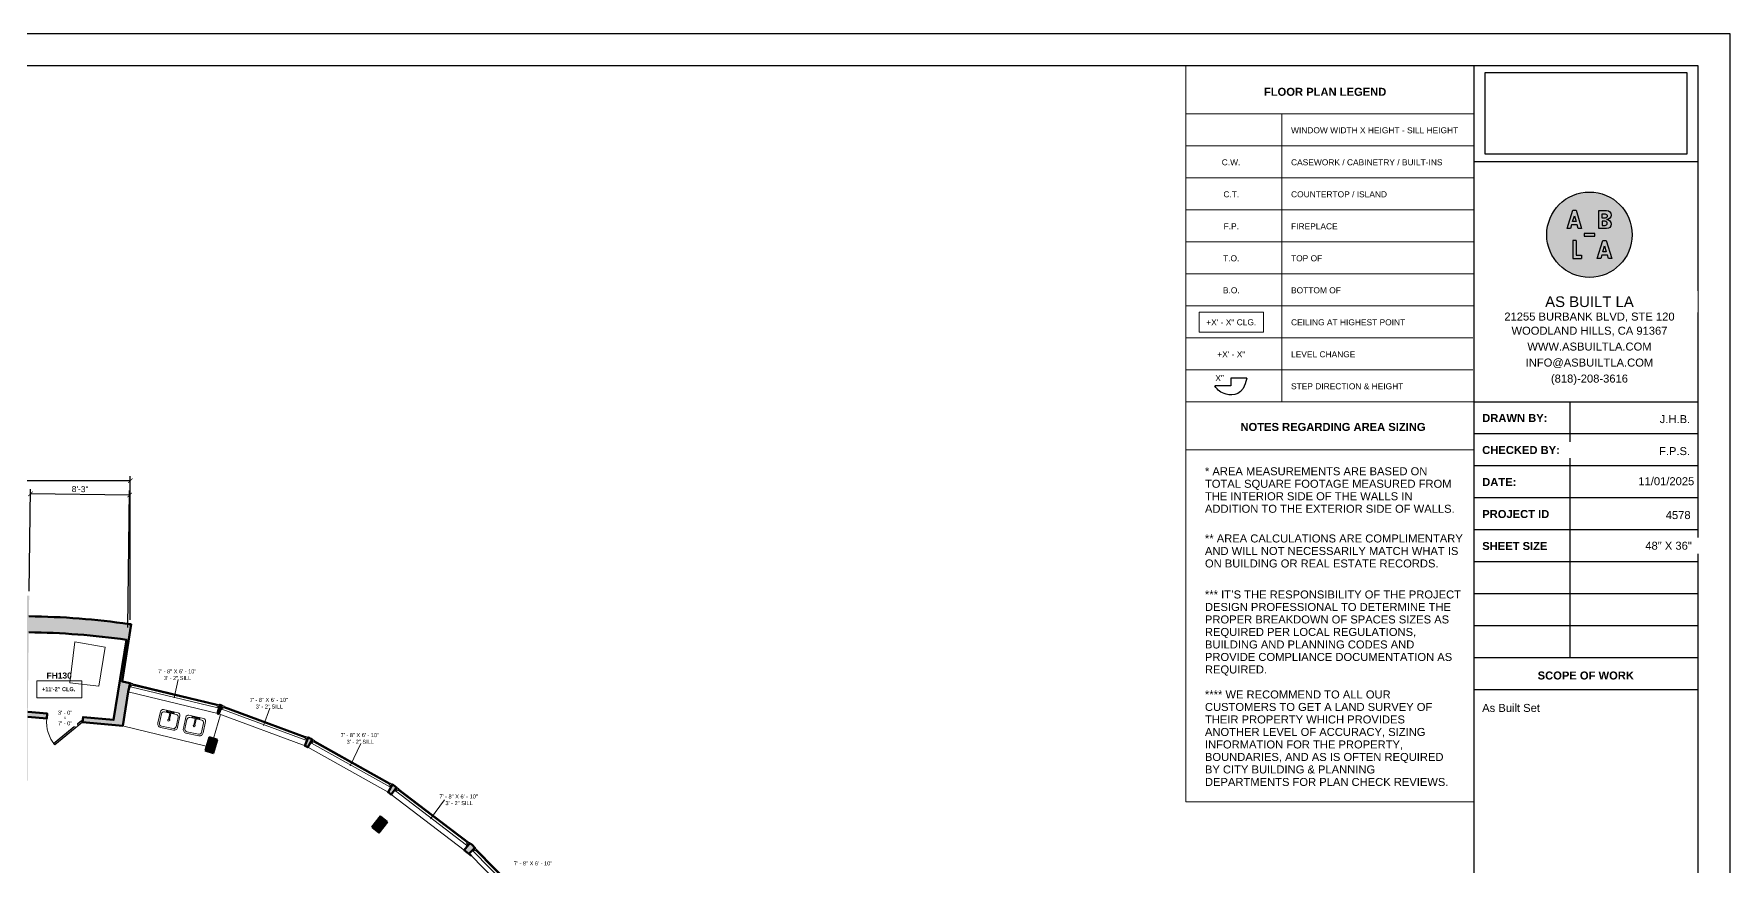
# Model space of a CAD drawing. Header units: inches. Extents: x -2078 to 106214, y -964 to 6385.
# Drawn here: x 84191 to 85886, y 4400 to 5233 of the extents above; entities that cross this region are included whole.
import ezdxf

# ---------------------------------------------------------------- set-up
doc = ezdxf.new("R2010")
doc.units = ezdxf.units.IN
doc.header["$MEASUREMENT"] = 0
doc.set_wipeout_variables(frame=1)
for name, color, linetype, lineweight in [('A-ANNO', 2, 'Continuous', 5), ('A-ANNO-DIMS', 1, 'Continuous', 9), ('A-COLS', 3, 'Continuous', 9), ('A-DETAIL-2', 20, 'Continuous', 25), ('A-DETAIL-3', 40, 'Continuous', 15), ('A-DOOR', 1, 'Continuous', 18), ('A-FIXT', 150, 'Continuous', 9), ('A-GLAZ', 2, 'Continuous', 30), ('A-WALL', 3, 'Continuous', 40), ('A-WINDOWS', 2, 'Continuous', 18)]:
    doc.layers.add(name, color=color, linetype=linetype, lineweight=lineweight)
doc.layers.add('A-HATCH', color=9, linetype='Continuous')
doc.layers.add('A-TB', color=7, linetype='Continuous')
doc.styles.add('Arial_1', font='arial.ttf', dxfattribs={"height": 0.0625})
doc.styles.add('Arial_2', font='arial.ttf', dxfattribs={"height": 3})
doc.styles.add('Arial_3', font='arial.ttf', dxfattribs={"height": 0.125})
doc.styles.add('Arial_5', font='arial.ttf', dxfattribs={"height": 0.09375})
doc.styles.add('Arial_B', font='arialbd.ttf', dxfattribs={"height": 4.5})
doc.styles.add('Arial_B_1', font='arialbd.ttf', dxfattribs={"height": 3})
doc.styles.add('Arial_B_2', font='arialbd.ttf', dxfattribs={"height": 0.125})
doc.styles.add('JC', font='arial.ttf', dxfattribs={"height": 0.125})
doc.dimstyles.new('JC-DIMS', dxfattribs={"dimtxt": 0.125, "dimasz": 0.09375, "dimexe": 0.09375, "dimexo": 0.09375, "dimgap": 0.046875, "dimtad": 1, "dimdec": 1, "dimzin": 0, "dimdsep": 46, "dimlunit": 4, "dimtxsty": 'JC', "dimblk": 'ARCHTICK', "dimcen": 0.09, "dimclrd": 1, "dimclre": 1, "dimclrt": 256, "dimadec": 0, "dimazin": 0, "dimtfac": 1, "dimtdec": 1, "dimtofl": 0, "dimtmove": 1, "dimatfit": 3, "dimfxl": 1, "dimtolj": 1, "dimtzin": 0, "dimarcsym": 0})
picture_1 = doc.add_image_def('image1.png', size_in_pixel=(151, 61))

# ---------------------------------------------------------------- blocks, each defined once
blk = doc.blocks.new('JC_COLUMN SQUARE - COLUMN - SQUARE-1494542-2ND FLOOR EXISTING MAIN FLOOR PLAN _FELDMAN HALL_')
at = {"layer": 'A-HATCH'}
blk.add_hatch(color=256, dxfattribs=at).paths.add_polyline_path([(4.5, -7), (4.5, 7), (-4.5, 7), (-4.5, -7)])
at = {"layer": 'A-COLS', "lineweight": 40}
for p, q in [((4.5, 7), (-4.5, 7)), ((-4.5, 7), (-4.5, -7)), ((4.5, -7), (4.5, 7)), ((-4.5, -7), (4.5, -7))]:
    blk.add_line(p, q, dxfattribs=at)
blk = doc.blocks.new('JC_SINGLE DOOR-NO TRIM - SINGLE DOOR-1519910-2ND FLOOR EXISTING MAIN FLOOR PLAN _FELDMAN HALL_')
at = {"layer": 'A-DOOR', "lineweight": 30}
for p, q in [((-8.9, -26.5), (16.6, -1.1)), ((18, -2.5), (-7.5, -28)), ((16.6, -1.1), (18, -2.5)), ((-7.5, -28), (-8.9, -26.5))]:
    blk.add_line(p, q, dxfattribs=at)
at = {"layer": 'A-DOOR', "lineweight": 9}
blk.add_arc((18, -2.5), 36, 180, 225, dxfattribs=at)
blk = doc.blocks.new('JC_FIXED WINDOW - MUNTIN - FIXED WINDOW-1519941-2ND FLOOR EXISTING MAIN FLOOR PLAN _FELDMAN HALL_')
at = {"layer": 'A-GLAZ'}
for p, q in [((-46, 4.5), (-46, -4.5)), ((-43.25, 4.5), (-46, 4.5)), ((-46, 1), (-44.75, 1)), ((-45.5, 4.5), (-45.5, 2.75)), ((-45.5, 2.75), (-44.75, 2.75)), ((-43.25, 2.75), (-44.75, 2.75)), ((-44.75, 2.75), (-44.75, 1)), ((-43.25, 4.5), (-43.25, 2.75)), ((43.25, 4.5), (46, 4.5)), ((43.25, 4.5), (43.25, 2.75)), ((43.25, 2.75), (45.5, 2.75)), ((44.75, 2.75), (44.75, 1)), ((44.75, 1), (46, 1)), ((45.5, 4.5), (45.5, 2.75)), ((46, 4.5), (46, -4.5))]:
    blk.add_line(p, q, dxfattribs=at)
at = {"layer": 'A-GLAZ', "lineweight": 9}
for p, q in [((44.75, 1), (-44.75, 1)), ((43.25, 4.5), (-43.25, 4.5))]:
    blk.add_line(p, q, dxfattribs=at)
at = {"layer": 'A-GLAZ', "lineweight": 40}
blk.add_line((-43.25, 3.625), (43.25, 3.625), dxfattribs=at)
at = {"layer": 'A-WINDOWS'}
for p, q in [((46, 4.5), (-46, 4.5)), ((-46, -4.5), (46, -4.5))]:
    blk.add_line(p, q, dxfattribs=at)
blk = doc.blocks.new('JC_FIXED WINDOW - MUNTIN - FIXED WINDOW-1519961-2ND FLOOR EXISTING MAIN FLOOR PLAN _FELDMAN HALL_')
at = {"layer": 'A-GLAZ'}
for p, q in [((-46, 4), (-46, -4)), ((-43.25, 4), (-46, 4)), ((-46, 0.5), (-44.75, 0.5)), ((-45.5, 4), (-45.5, 2.25)), ((-45.5, 2.25), (-44.75, 2.25)), ((-43.25, 2.25), (-44.75, 2.25)), ((-44.75, 2.25), (-44.75, 0.5)), ((-43.25, 4), (-43.25, 2.25)), ((43.25, 4), (46, 4)), ((43.25, 4), (43.25, 2.25)), ((43.25, 2.25), (45.5, 2.25)), ((44.75, 2.25), (44.75, 0.5)), ((44.75, 0.5), (46, 0.5)), ((45.5, 4), (45.5, 2.25)), ((46, 4), (46, -4))]:
    blk.add_line(p, q, dxfattribs=at)
at = {"layer": 'A-GLAZ', "lineweight": 9}
for p, q in [((44.75, 0.5), (-44.75, 0.5)), ((43.25, 4), (-43.25, 4))]:
    blk.add_line(p, q, dxfattribs=at)
at = {"layer": 'A-GLAZ', "lineweight": 40}
blk.add_line((-43.25, 3.125), (43.25, 3.125), dxfattribs=at)
at = {"layer": 'A-WINDOWS'}
for p, q in [((46, 4), (-46, 4)), ((-46, -4), (46, -4))]:
    blk.add_line(p, q, dxfattribs=at)
blk = doc.blocks.new('JC_VANITY SINK - VANITY SINK-1366814-2ND FLOOR EXISTING MAIN FLOOR PLAN _FELDMAN HALL_')
at = {"layer": 'A-FIXT'}
for p, q in [((-9.4, 4.6), (-9.4, -6.9)), ((-7.9, 2.7), (-7.9, -6.9)), ((8.1, 7.1), (-6.9, 7.1)), ((0.1, 5.2), (-5.4, 5.2)), ((3.6, 7.1), (-2.9, 7.1)), ((-2.9, 5.6), (0.1, 5.6)), ((0.1, 6.3), (0.1, 0.2)), ((1.1, 6.3), (1.1, 0.2)), ((1.1, 5.6), (3.6, 5.6)), ((6.6, 5.2), (1.1, 5.2)), ((9.1, -6.9), (9.1, 2.7)), ((10.6, -6.9), (10.6, 4.6)), ((-6.1, -10.9), (7.3, -10.9)), ((-5.4, -9.4), (6.6, -9.4))]:
    blk.add_line(p, q, dxfattribs=at)
for centre, radius, start, end in [((-6.9, 4.6), 2.5, 90, 180), ((-5.4, 2.7), 2.5, 90, 180), ((-2.9, 6.3), 0.75, 90, 270), ((-1.9, 6.3), 0.75, 360, 180), ((-1.9, 6.3), 0.75, 180, 0), ((0.6, 6.3), 0.5, 360, 180), ((0.6, 0.2), 0.5, 180, 0), ((2.6, 6.3), 0.75, 360, 180), ((2.6, 6.3), 0.75, 180, 360), ((3.6, 6.3), 0.75, 270, 90), ((6.6, 2.7), 2.5, 0, 90), ((8.1, 4.6), 2.5, 360, 90), ((-5.9, -7.4), 3.51, 171.8503, 267.5498), ((-5.4, -6.9), 2.5, 180, 270), ((0.6, -2), 1, 360, 180), ((0.6, -2), 1, 180, 0), ((6.6, -6.9), 2.5, 270, 0), ((7.1, -7.4), 3.51, 272.4502, 8.1497)]:
    blk.add_arc(centre, radius, start, end, dxfattribs=at)
blk = doc.blocks.new('_ArchTick')
at = {"color": 0, "linetype": 'ByBlock', "const_width": 0.15}
blk.add_lwpolyline([(-0.5, -0.5), (0.5, 0.5)], dxfattribs=at)
blk = doc.blocks.new('*D3044')
at = {"layer": 'A-ANNO-DIMS', "color": 1, "lineweight": -2, "transparency": 16777216}
for p, q in [((84186, 4675.4), (84187.3, 4777.3)), ((84286.3, 4771.5), (84187.3, 4772.8)), ((84284.5, 4639.2), (84286.3, 4776))]:
    blk.add_line(p, q, dxfattribs=at)
at = {"layer": 'Defpoints', "color": 0, "transparency": 16777216}
for p in [(84187.3, 4772.8), (84186, 4670.9), (84284.5, 4634.7)]:
    blk.add_point(p, dxfattribs=at)
at = {"layer": 'A-ANNO-DIMS', "color": 1, "lineweight": -2, "transparency": 16777216, "xscale": 4.5, "yscale": 4.5, "zscale": 4.5}
for p, rotation in [((84187.3, 4772.8), 179.2483817618577), ((84286.3, 4771.5), 359.2483817618577)]:
    blk.add_blockref('_ArchTick', p, dxfattribs=dict(at, rotation=rotation))
at = {"layer": 'A-ANNO-DIMS', "color": 2, "transparency": 16777216, "insert": (84236.8, 4777.4), "char_height": 6, "width": 0.401, "attachment_point": 5, "rotation": 359.2484, "style": 'JC'}
blk.add_mtext('\\A1;8\'-3"', dxfattribs=at)
blk = doc.blocks.new('JC- existing door Tag_quad - JC- existing door Tag_quad-839775-2ND FLOOR EXISTING MAIN FLOOR PLAN _FELDMAN HALL_')
at = {"layer": 'A-ANNO', "insert": (-0.023, 0.038), "char_height": 0.0625, "width": 0.0505, "attachment_point": 1, "style": 'Arial_2', "bg_fill": 3, "box_fill_scale": 1.25, "bg_fill_color": 256, "bg_fill_true_color": 13158600, "bg_fill_transparency": 0}
blk.add_mtext('x', dxfattribs=at)
blk = doc.blocks.new('*D3016')
at = {"layer": 'A-ANNO-DIMS', "color": 1, "lineweight": -2, "transparency": 16777216}
for p, q in [((83305.9, 4679.8), (83305.9, 4790.4)), ((83305.9, 4785.9), (84286.9, 4785.9)), ((84286.9, 4646.8), (84286.9, 4790.4))]:
    blk.add_line(p, q, dxfattribs=at)
at = {"layer": 'Defpoints', "color": 0, "transparency": 16777216}
for p in [(84286.9, 4785.9), (83305.9, 4675.3), (84286.9, 4642.3)]:
    blk.add_point(p, dxfattribs=at)
at = {"layer": 'A-ANNO-DIMS', "color": 1, "lineweight": -2, "transparency": 16777216, "xscale": 4.5, "yscale": 4.5, "zscale": 4.5, "rotation": 180}
blk.add_blockref('_ArchTick', (83305.9, 4785.9), dxfattribs=at)
at = {"layer": 'A-ANNO-DIMS', "color": 1, "lineweight": -2, "transparency": 16777216, "xscale": 4.5, "yscale": 4.5, "zscale": 4.5}
blk.add_blockref('_ArchTick', (84286.9, 4785.9), dxfattribs=at)
at = {"layer": 'A-ANNO-DIMS', "color": 2, "transparency": 16777216, "insert": (83796.4, 4791.2), "char_height": 6, "width": 0.487, "attachment_point": 5, "style": 'JC'}
blk.add_mtext('\\A1;81\'-9"', dxfattribs=at)
blk = doc.blocks.new('JC_TB_48x36 - JC_TB_3624-1264225-Floor Plans')
at = {"layer": 'A-TB'}
for p, q in [((47.997, 24.012), (-0.003, 24.012)), ((47.997, -11.988), (47.997, 24.012)), ((47.497, 23.512), (0.747, 23.512)), ((43.997, 23.512), (43.997, -11.488)), ((47.497, -11.488), (47.497, 23.512)), ((47.497, 22.012), (43.997, 22.012)), ((47.497, 18.262), (43.997, 18.262)), ((45.497, 18.262), (45.497, 14.263)), ((47.497, 17.762), (43.997, 17.762)), ((47.497, 17.263), (43.997, 17.263)), ((47.497, 16.763), (43.997, 16.763)), ((47.497, 16.263), (43.997, 16.263)), ((47.497, 15.763), (43.997, 15.763)), ((47.497, 15.263), (43.997, 15.263)), ((47.497, 14.763), (43.997, 14.763)), ((47.497, 14.263), (43.997, 14.263)), ((47.497, 13.763), (43.997, 13.763))]:
    blk.add_line(p, q, dxfattribs=at)
at = {"layer": 'A-TB', "insert": (45.182, 18.691), "char_height": 0.125, "width": 1.44556, "attachment_point": 1, "style": 'Arial_3', "bg_fill": 2}
blk.add_mtext('(818)-208-3616', dxfattribs=at)
at = {"layer": 'A-TB', "char_height": 0.125, "attachment_point": 1, "bg_fill": 2}
for s, insert, width, style in [('21255 Burbank Blvd, Ste 120', (44.596, 19.632), 2.74909, 'Arial_3'), ('INFO@ASBUILTLA.COM', (44.738, 18.941), 2.41138, 'Arial_3'), ('DRAWN BY:', (44.126, 18.073), 1.22463, 'Arial_B_2'), ('CHECKED BY:', (44.126, 17.573), 1.4645, 'Arial_B_2'), ('DATE:', (44.126, 17.073), 0.63441, 'Arial_B_2'), ('PROJECT ID', (44.126, 16.573), 1.26566, 'Arial_B_2'), ('SHEET SIZE', (44.126, 16.073), 1.23725, 'Arial_B_2'), ('48" X 36"', (46.673, 16.078), 0.87428, 'Arial_3'), ('SCOPE OF WORK', (44.992, 14.05), 1.82747, 'Arial_B_2')]:
    blk.add_mtext(s, dxfattribs=dict(at, insert=insert, width=width, style=style))
at = {"layer": 'A-TB', "insert": (44.513, 19.437), "char_height": 0.125, "width": 2.95425, "attachment_point": 1, "style": 'Arial_3', "bg_fill": 2}
blk.add_mtext('WOODLAND HILLS, CA 91367', dxfattribs=at)
at = {"layer": 'A-TB', "insert": (44.751, 19.191), "char_height": 0.125, "width": 2.37666, "attachment_point": 1, "style": 'Arial_3', "bg_fill": 2}
blk.add_mtext('WWW.ASBUILTLA.COM', dxfattribs=at)
blk = doc.blocks.new('Logo - ABLA - CAD Format')
at = {"layer": 'A-HATCH', "true_color": 0xc9ee63}
h = blk.add_hatch(color=71, dxfattribs=at)
h.dxf.hatch_style = 1
h.paths.add_polyline_path([(-0.707, 0.887), (-0.79, 0.617), (-0.624, 0.617)], flags=0)
h.paths.add_polyline_path([(0.595, 0.782), (0.736, 0.782, 1), (0.736, 0.977), (0.595, 0.977)], flags=0)
h.paths.add_polyline_path([(0.595, 0.438), (0.736, 0.438, 1), (0.736, 0.632), (0.595, 0.632)], flags=0)
h.paths.add_polyline_path([(0.624, -0.797), (0.79, -0.797), (0.707, -0.527)], flags=0)
h.paths.add_polyline_path([(-2, 0, 1), (2, 0, 1)])
h.paths.add_polyline_path([(0.803, 0.283), (0.44, 0.283), (0.44, 1.132), (0.803, 1.132, -1), (0.803, 0.707, -1)], flags=16)
h.paths.add_polyline_path([(0.736, 0.438), (0.595, 0.438), (0.595, 0.632), (0.736, 0.632, -1)], flags=0)
h.paths.add_polyline_path([(0.787, -0.267), (1.048, -1.116), (0.888, -1.116), (0.839, -0.957), (0.575, -0.957), (0.526, -1.116), (0.367, -1.116), (0.627, -0.267)], flags=16)
h.paths.add_polyline_path([(0.736, 0.782), (0.595, 0.782), (0.595, 0.977), (0.736, 0.977, -1)], flags=0)
h.paths.add_polyline_path([(0.707, -0.527), (0.79, -0.797), (0.624, -0.797)], flags=0)
h.paths.add_polyline_path([(0.25, 0.062), (0.25, -0.062), (-0.25, -0.062), (-0.25, 0.062)], flags=16)
h.paths.add_polyline_path([(-0.367, 0.298), (-0.526, 0.298), (-0.575, 0.458), (-0.839, 0.458), (-0.888, 0.298), (-1.048, 0.298), (-0.787, 1.147), (-0.627, 1.147)], flags=16)
h.paths.add_polyline_path([(-0.627, -0.267), (-0.627, -0.957), (-0.367, -0.957), (-0.367, -1.116), (-0.787, -1.116), (-0.787, -0.267)], flags=16)
h.paths.add_polyline_path([(-0.624, 0.617), (-0.79, 0.617), (-0.707, 0.887)], flags=0)
at = {"layer": 'A-HATCH'}
h = blk.add_hatch(color=250, dxfattribs=at)
h.dxf.hatch_style = 1
h.paths.add_polyline_path([(-0.627, 1.147), (-0.787, 1.147), (-1.048, 0.298), (-0.888, 0.298), (-0.839, 0.458), (-0.575, 0.458), (-0.526, 0.298), (-0.367, 0.298)])
h.paths.add_polyline_path([(-0.624, 0.617), (-0.79, 0.617), (-0.707, 0.887)], flags=16)
h.paths.add_polyline_path([(0.44, 0.283), (0.803, 0.283, 1), (0.803, 0.707, 1), (0.803, 1.132), (0.44, 1.132)])
h.paths.add_polyline_path([(0.595, 0.438), (0.595, 0.632), (0.736, 0.632, -1), (0.736, 0.438)], flags=16)
h.paths.add_polyline_path([(0.595, 0.782), (0.595, 0.977), (0.736, 0.977, -1), (0.736, 0.782)], flags=16)
h.paths.add_polyline_path([(0.367, -1.116), (0.526, -1.116), (0.575, -0.957), (0.839, -0.957), (0.888, -1.116), (1.048, -1.116), (0.787, -0.267), (0.627, -0.267)])
h.paths.add_polyline_path([(0.707, -0.527), (0.79, -0.797), (0.624, -0.797)], flags=16)
h.paths.add_polyline_path([(0.25, -0.062), (0.25, 0.062), (-0.25, 0.062), (-0.25, -0.062)])
h.paths.add_polyline_path([(-0.787, -1.116), (-0.367, -1.116), (-0.367, -0.957), (-0.627, -0.957), (-0.627, -0.267), (-0.787, -0.267)])
at = {"layer": 'A-HATCH', "true_color": 0xc9ee63}
h = blk.add_hatch(color=71, dxfattribs=at)
h.dxf.hatch_style = 1
h.paths.add_polyline_path([(-0.707, 0.887), (-0.79, 0.617), (-0.624, 0.617)])
h.paths.add_polyline_path([(0.736, 0.782, 1), (0.736, 0.977), (0.595, 0.977), (0.595, 0.782)])
h.paths.add_polyline_path([(0.595, 0.632), (0.595, 0.438), (0.736, 0.438, 1), (0.736, 0.632)])
h.paths.add_polyline_path([(0.624, -0.797), (0.79, -0.797), (0.707, -0.527)])
blk.add_circle((0, 0), 2)
at = {"layer": 'A-HATCH', "color": 250}
for points in [[(-0.627, 1.147), (-0.367, 0.298), (-0.526, 0.298), (-0.575, 0.458), (-0.839, 0.458), (-0.888, 0.298), (-1.048, 0.298), (-0.787, 1.147)], [(-0.707, 0.887), (-0.624, 0.617), (-0.79, 0.617)], [(0.25, 0.062), (-0.25, 0.062), (-0.25, -0.062), (0.25, -0.062)], [(0.787, -0.267), (1.048, -1.116), (0.888, -1.116), (0.839, -0.957), (0.575, -0.957), (0.526, -1.116), (0.367, -1.116), (0.627, -0.267)], [(0.707, -0.527), (0.79, -0.797), (0.624, -0.797)]]:
    blk.add_lwpolyline(points, close=True, dxfattribs=at)
for points in [[(0.803, 0.707, -1), (0.803, 0.283), (0.44, 0.283), (0.44, 1.132), (0.803, 1.132, -1)], [(0.595, 0.977), (0.736, 0.977, -1), (0.736, 0.782), (0.595, 0.782)], [(0.595, 0.438), (0.736, 0.438, 1), (0.736, 0.632), (0.595, 0.632)]]:
    blk.add_lwpolyline(points, format="xyb", close=True, dxfattribs=at)
for points in [[(-0.787, -0.267), (-0.787, -1.116), (-0.367, -1.116)], [(-0.627, -0.267), (-0.787, -0.267)], [(-0.627, -0.267), (-0.627, -0.957), (-0.367, -0.957)], [(-0.367, -0.957), (-0.367, -1.116)]]:
    blk.add_lwpolyline(points, dxfattribs=at)
blk = doc.blocks.new('TB-INFO-ABLA')
blk.add_wipeout([(168, 180), (168, 0), (0, 0), (0, 180)])
blk.add_wipeout([(168, 180), (168, 0), (0, 0), (0, 180)])
at = {"xscale": 16, "yscale": 16, "zscale": 16}
blk.add_blockref('Logo - ABLA - CAD Format', (86.6, 125.4), dxfattribs=at)
at = {"char_height": 6, "width": 168.619, "attachment_point": 2, "style": 'JC', "bg_fill": 2}
for s, insert in [('21255 BURBANK BLVD, STE 120', (86.6, 67)), ('(818)-208-3616', (86.6, 20.5))]:
    blk.add_mtext(s, dxfattribs=dict(at, insert=insert))
for s, insert in [('WOODLAND HILLS, CA 91367', (86.6, 56.4)), ('INFO@ASBUILTLA.COM', (86.6, 32.5))]:
    blk.add_mtext(s, dxfattribs=dict(at, insert=insert))
at = {"insert": (86.6, 44.5), "char_height": 6, "width": 168.619, "attachment_point": 2, "style": 'JC', "bg_fill": 2}
blk.add_mtext('WWW.ASBUILTLA.COM', dxfattribs=at)
blk.add_lwpolyline([(168, 180), (0, 180), (0, 0), (168, 0)], close=True)
at = {"insert": (86.6, 75.1), "char_height": 8, "width": 154.347, "attachment_point": 5, "style": 'JC', "bg_fill": 2}
blk.add_mtext('AS BUILT LA ', dxfattribs=at)

msp = doc.modelspace()

# ---------------------------------------------------------------- hatches: boundary and pattern name
at = {"layer": 'A-HATCH'}
h = msp.add_hatch(color=256, dxfattribs=at)
h.dxf.hatch_style = 1
h.paths.add_polyline_path([(83317.909, 4669.263), (83319.578, 4669.254), (83319.608, 4675.254), (83305.909, 4675.323), (83305.909, 4635.373), (83317.909, 4635.373)])
h.paths.add_polyline_path([(83417.609, 4674.762), (83404.607, 4674.827), (83404.607, 4668.827), (83417.579, 4668.762)])
h.paths.add_polyline_path([(83514.638, 4674.275), (83501.608, 4674.34), (83501.578, 4668.34), (83514.608, 4668.275)])
h.paths.add_polyline_path([(83317.909, 4557.623), (83330.909, 4557.623), (83330.909, 4566.623), (83317.909, 4566.623), (83317.909, 4569.373), (83305.909, 4569.373), (83305.909, 4304.873), (83250.385, 4304.873), (83256.184, 4268.258), (83323.909, 4268.258), (83323.909, 4278.258), (83317.909, 4278.258)])
h.paths.add_polyline_path([(83420.909, 4294.225), (83423.985, 4294.22), (83424.001, 4304.22), (83406.909, 4304.248), (83406.909, 4278.258), (83395.909, 4278.258), (83395.909, 4268.258), (83420.909, 4268.258)])
h.paths.add_polyline_path([(83555.94, 4304.006), (83496.001, 4304.103), (83495.985, 4294.103), (83498.124, 4294.1), (83496.987, 4160.088), (83709.044, 4160.088), (83709.044, 4293.758), (83711.263, 4293.754), (83711.279, 4303.754), (83647.84, 4303.857), (83647.824, 4293.857), (83653.23, 4293.848), (83653.23, 4267.848), (83701.044, 4267.848), (83701.044, 4195.654, 0.17781909), (83698.456, 4196.605, 0.41421356), (83694.456, 4192.605, 0.63910606), (83701.044, 4189.556), (83701.044, 4166.088), (83504.038, 4166.088), (83504.234, 4189.22, 0.54211509), (83509.852, 4192.879, 0.41421356), (83505.852, 4196.879, 0.10016113), (83504.297, 4196.564), (83505.124, 4294.088), (83541.575, 4294.029), (83541.575, 4268.028), (83549.575, 4268.028), (83549.575, 4294.016), (83555.924, 4294.006)])
h.paths.add_polyline_path([(83607.265, 4568.379), (83607.96, 4568.379), (83607.96, 4572.379), (83607.291, 4572.379), (83607.908, 4667.806), (83607.927, 4667.806), (83607.957, 4673.806), (83599.637, 4673.848), (83599.607, 4667.848), (83599.908, 4667.846), (83599.291, 4572.379), (83598.726, 4572.379), (83598.726, 4568.379), (83599.265, 4568.379), (83597.555, 4303.939), (83591.94, 4303.948), (83591.924, 4293.948), (83597.49, 4293.939), (83597.325, 4268.385), (83605.324, 4268.334), (83605.49, 4293.926), (83611.824, 4293.915), (83611.84, 4303.915), (83605.555, 4303.926)])
h.paths.add_polyline_path([(83901.183, 4303.446), (83894.686, 4303.457), (83895.568, 4566.01), (83896.331, 4566.01), (83896.331, 4570.01), (83895.581, 4570.01), (83895.905, 4666.36), (83896.711, 4666.356), (83896.741, 4672.356), (83886.862, 4672.406), (83886.832, 4666.406), (83886.905, 4666.405), (83886.581, 4570.01), (83885.831, 4570.01), (83885.831, 4566.01), (83886.568, 4566.01), (83885.686, 4303.471), (83783.279, 4303.637), (83783.262, 4293.637), (83784.044, 4293.636), (83831.936, 4160.152), (84075.781, 4160.152), (84075.781, 4185.152), (84087.781, 4185.152), (84087.781, 4290.652), (84089.781, 4290.652), (84089.781, 4296.652), (84081.781, 4296.652), (84081.781, 4303.153), (83937.182, 4303.388), (83937.166, 4293.388), (83943.218, 4293.378), (83943.218, 4267.378), (84015.218, 4267.378), (84015.218, 4293.261), (84081.781, 4293.153), (84081.781, 4199.152), (84069.781, 4199.152), (84069.781, 4166.152), (83837.22, 4166.152), (83791.485, 4293.624), (83839.565, 4293.546), (83839.565, 4267.547), (83894.565, 4267.547), (83894.652, 4293.457), (83901.166, 4293.446)])
h.paths.add_polyline_path([(83705.709, 4673.315), (83692.926, 4673.379), (83692.926, 4667.379), (83705.679, 4667.315)])
h.paths.add_polyline_path([(83801.863, 4672.832), (83789.678, 4672.894), (83789.678, 4666.894), (83801.833, 4666.832)])
h.paths.add_polyline_path([(83994.77, 4671.864), (83981.74, 4671.929), (83981.71, 4665.929), (83994.74, 4665.864)], flags=17)
h.paths.add_polyline_path([(84091.772, 4671.377), (84078.769, 4671.442), (84078.739, 4665.442), (84091.741, 4665.377)])
h.paths.add_polyline_path([(84185.95, 4670.904), (84176.77, 4670.95), (84176.74, 4664.95), (84177.872, 4664.944), (84176.541, 4563.531), (84159.511, 4563.531), (84159.511, 4553.531), (84176.511, 4553.531), (84176.318, 4485.83), (84184.319, 4485.83), (84184.5, 4549.727), (84203.469, 4547.939), (84203.938, 4552.917), (84184.514, 4554.748), (84185.47, 4634.279, -0.03237084), (84283.309, 4626.723), (84270.217, 4546.669), (84239.779, 4549.538), (84239.31, 4544.56), (84279.387, 4540.783), (84284.836, 4574.567), (84286.934, 4583.319), (84278.747, 4585.209), (84287.696, 4642.256, 0.0006455), (84285.717, 4642.542, 0.03241479), (84185.68, 4650.278)])
h.paths.add_polyline_path([(84378.435, 4561.126), (84376.401, 4561.878), (84374.288, 4553.064), (84375.313, 4552.685)])
h.paths.add_polyline_path([(84468.874, 4527.226, 0.00212007), (84464.686, 4529.111), (84461.556, 4520.653, -0.00148751), (84464.447, 4519.352)])
h.paths.add_polyline_path([(84553.026, 4479.187), (84549.925, 4481.548, 0.00047971), (84549.066, 4482.134), (84544.638, 4474.26), (84544.658, 4474.247), (84547.574, 4472.026)])
h.paths.add_polyline_path([(84631.374, 4418.784), (84628.511, 4421.707), (84626.221, 4423.451), (84620.769, 4416.29), (84625.302, 4412.838)])
h.paths.add_polyline_path([(84695.742, 4353.051), (84690.026, 4347.454), (84698.1, 4339.209), (84477.468, 4156.587), (84481.855, 4151.286), (84488.296, 4156.564), (84488.979, 4155.73), (84682.518, 4315.927), (84803.349, 4169.947), (84811.052, 4176.323), (84690.222, 4322.303), (84709.901, 4338.592)])
h.paths.add_polyline_path([(84866.793, 4093.298), (84874.534, 4099.629), (84868.439, 4106.992), (84860.736, 4100.616), (84861.692, 4099.46), (84801.22, 4049.406), (84806.321, 4043.244)])
h.paths.add_polyline_path([(84775.508, 4017.738), (84770.407, 4023.901), (84740.171, 3998.874), (84745.272, 3992.711)], flags=17)
h.paths.add_polyline_path([(84928.732, 4034.15), (84921.029, 4027.774), (84928.521, 4018.722), (84936.224, 4025.099)])
h.paths.add_polyline_path([(84990.423, 3959.62), (84982.719, 3953.243), (84990.28, 3944.11), (84997.983, 3950.486)])
h.paths.add_polyline_path([(85058.78, 3877.035), (85052.182, 3885.007), (85044.478, 3878.63), (85044.692, 3878.372), (84906.807, 3764.544), (84913.173, 3756.832)])
h.paths.add_polyline_path([(84851.164, 3718.608), (84848.814, 3716.669), (84847.586, 3718.168), (84840.625, 3712.463), (84841.874, 3710.939), (84787.928, 3666.405), (84810.846, 3638.643), (84874.082, 3690.846)])
h.paths.add_polyline_path([(84672.171, 3932.204), (84705.214, 3959.555), (84700.113, 3965.717), (84667.1, 3938.392), (84553.109, 4077.48), (84546.148, 4071.775), (84547.416, 4070.229), (84521.119, 4048.677), (84718.689, 3807.607), (84744.36, 3829.922), (84794.986, 3768.15), (84801.947, 3773.855), (84737.45, 3852.552), (84732.809, 3848.749), (84738.792, 3841.45), (84736.471, 3839.548), (84737.385, 3838.433), (84723.794, 3826.619), (84685.507, 3873.336), (84699.429, 3884.746), (84700.974, 3882.86), (84703.295, 3884.762), (84709.99, 3876.593), (84714.631, 3880.396)])
h.paths.add_polyline_path([(84464.372, 4145.747), (84462.639, 4144.313), (84466.465, 4139.69), (84468.198, 4141.125)])
h.paths.add_polyline_path([(84462.408, 4144.592), (84461.045, 4146.238), (84456.423, 4142.413), (84457.786, 4140.766), (84460.867, 4143.316), (84460.861, 4143.324)])
h.paths.add_polyline_path([(84733.751, 3697.236), (84713.459, 3722.295), (84709.367, 3718.981), (84686.012, 3747.822), (84677.414, 3740.486), (84670.613, 3748.716), (84667.77, 3746.367), (84688.155, 3721.7), (84686.903, 3720.665), (84666.518, 3745.332), (84663.675, 3742.983), (84688.08, 3713.452), (84647.445, 3679.318), (84592.14, 3746.135), (84633.098, 3779.983), (84642.653, 3768.42), (84649.591, 3774.154), (84650.541, 3773.004), (84655.937, 3777.463), (84654.987, 3778.613), (84661.94, 3784.359), (84648.562, 3800.546), (84582.76, 3746.167), (84567.947, 3764.091), (84560.238, 3757.721), (84575.051, 3739.796), (84567.211, 3733.317), (84653.506, 3629.494)])
h.paths.add_polyline_path([(84353.394, 4008.483), (84443.906, 3898.734), (84451.621, 3905.097), (84343.513, 4036.181), (84255.375, 3925.738), (84274.915, 3910.144)])
h.paths.add_polyline_path([(84394.684, 4226.411), (84390.892, 4228.219), (84388.31, 4222.803), (84390.906, 4221.565), (84393.297, 4218.677), (84397.919, 4222.502)])
h.paths.add_polyline_path([(84378.255, 4234.244), (84376.696, 4234.987), (84374.113, 4229.571), (84375.673, 4228.828)])
h.paths.add_polyline_path([(84311.704, 4265.972), (84310.104, 4266.735), (84307.522, 4261.319), (84309.122, 4260.556)])
h.paths.add_polyline_path([(84297.466, 4272.76), (84293.29, 4274.751), (84287.671, 4274.666), (84287.762, 4268.667), (84291.976, 4268.73), (84294.884, 4267.344)])
h.paths.add_polyline_path([(84183.978, 4365.83), (84175.978, 4365.83), (84175.781, 4296.652), (84161.781, 4296.652), (84161.781, 4290.652), (84162.781, 4290.652), (84162.781, 4257.107), (84183.781, 4257.107), (84183.781, 4267.095), (84185.773, 4267.125), (84185.683, 4273.124), (84183.781, 4273.095), (84183.781, 4296.652)])
h.paths.add_polyline_path([(84183.781, 4200.285, 0.11428724), (84173.443, 4202.011, 0.82768778), (84172.821, 4178.285, 0.17574284), (84183.781, 4179.771)])

# ---------------------------------------------------------------- linework, layer by layer
at = {"layer": 'A-ANNO'}
for p, q in [((84330.743, 4568.587), (84334.664, 4586.898)), ((84420.017, 4540.946), (84426.374, 4558.381)), ((84506.748, 4500.729), (84517.267, 4523.119)), ((84586.897, 4447.739), (84600.921, 4466.757))]:
    msp.add_line(p, q, dxfattribs=at)
at = {"layer": 'A-DETAIL-2'}
for p, q in [((85402.992, 4888.555), (85386.992, 4888.555)), ((85386.992, 4888.555), (85386.992, 4880.724)), ((85386.992, 4880.724), (85370.992, 4880.724))]:
    msp.add_line(p, q, dxfattribs=at)
msp.add_open_spline([(85402.992, 4888.555), (85399.497, 4870.574), (85381.793, 4870.574), (85373.552, 4875.974), (85370.992, 4880.724)], degree=3, knots=[0, 0, 0, 0, 0.0199103671, 0.0342127174, 0.0342127174, 0.0342127174, 0.0342127174], dxfattribs=at)
at = {"layer": 'A-DETAIL-3', "lineweight": 9}
for p, q in [((85341.88, 5200.663), (85341.88, 4864.663)), ((85437.88, 5152.663), (85437.88, 4864.663)), ((85629.88, 5120.663), (85341.88, 5120.663)), ((85629.88, 5088.663), (85341.88, 5088.663)), ((85629.88, 5056.663), (85341.88, 5056.663)), ((85629.88, 5024.663), (85341.88, 5024.663)), ((85629.88, 4992.663), (85341.88, 4992.663)), ((85629.88, 4960.663), (85341.88, 4960.663)), ((85629.88, 4928.663), (85341.88, 4928.663)), ((85629.88, 4896.663), (85341.88, 4896.663)), ((84286.909, 4642.309), (84286.409, 4642.309)), ((84369.965, 4528.133), (84377.252, 4551.968)), ((84279.122, 4540.808), (84362.935, 4520.342))]:
    msp.add_line(p, q, dxfattribs=at)

# ---------------------------------------------------------------- block references
at = {"layer": 'A-COLS'}
for p, rotation in [((84367.957, 4521.427), 343.3322505177328), ((84536.183, 4442.048), 322.509147286159)]:
    msp.add_blockref('JC_COLUMN SQUARE - COLUMN - SQUARE-1494542-2ND FLOOR EXISTING MAIN FLOOR PLAN _FELDMAN HALL_', p, dxfattribs=dict(at, rotation=rotation))
at = {"layer": 'A-DOOR', "rotation": 354.6151049273684}
msp.add_blockref('JC_SINGLE DOOR-NO TRIM - SINGLE DOOR-1519910-2ND FLOOR EXISTING MAIN FLOOR PLAN _FELDMAN HALL_', (84221.624, 4548.739), dxfattribs=at)
at = {"layer": 'A-FIXT', "rotation": 347.7124648648509}
for p in [(84325.278, 4548.491), (84350.775, 4542.873)]:
    msp.add_blockref('JC_VANITY SINK - VANITY SINK-1366814-2ND FLOOR EXISTING MAIN FLOOR PLAN _FELDMAN HALL_', p, dxfattribs=at)
at = {"layer": 'A-WINDOWS'}
for name, p, rotation in [('JC_FIXED WINDOW - MUNTIN - FIXED WINDOW-1519941-2ND FLOOR EXISTING MAIN FLOOR PLAN _FELDMAN HALL_', (84330.619, 4568.223), 346.5230187872253), ('JC_FIXED WINDOW - MUNTIN - FIXED WINDOW-1519941-2ND FLOOR EXISTING MAIN FLOOR PLAN _FELDMAN HALL_', (84420.017, 4540.946), 339.6991051477434), ('JC_FIXED WINDOW - MUNTIN - FIXED WINDOW-1519941-2ND FLOOR EXISTING MAIN FLOOR PLAN _FELDMAN HALL_', (84506.748, 4500.729), 330.6507019686934), ('JC_FIXED WINDOW - MUNTIN - FIXED WINDOW-1519941-2ND FLOOR EXISTING MAIN FLOOR PLAN _FELDMAN HALL_', (84586.897, 4447.739), 322.7116973498219), ('JC_FIXED WINDOW - MUNTIN - FIXED WINDOW-1519961-2ND FLOOR EXISTING MAIN FLOOR PLAN _FELDMAN HALL_', (84660.7, 4383.119), 314.3992791120463)]:
    msp.add_blockref(name, p, dxfattribs=dict(at, rotation=rotation))

# ---------------------------------------------------------------- texts
at = {"layer": 'A-ANNO', "lineweight": 50, "insert": (85420.011, 5178.754), "char_height": 8, "width": 147.46, "attachment_point": 1, "style": 'Arial_B_2'}
msp.add_mtext('FLOOR PLAN LEGEND', dxfattribs=at)
at = {"layer": 'A-ANNO', "char_height": 6, "attachment_point": 1, "style": 'Arial_5'}
for s, insert, width in [('WINDOW WIDTH X HEIGHT - SILL HEIGHT', (85447.088, 5139.28), 205.232), ('C.W.', (85377.829, 5107.28), 23.23), ('CASEWORK / CABINETRY / BUILT-INS', (85447.088, 5107.28), 185.436), ('C.T.', (85379.495, 5075.28), 19.392), ('COUNTERTOP / ISLAND', (85447.088, 5075.28), 117.766), ('F.P.', (85379.662, 5043.28), 18.786), ('FIREPLACE', (85447.088, 5043.28), 56.964), ('T.O.', (85379.162, 5011.28), 19.998), ('TOP OF', (85447.088, 5011.28), 38.38), ('B.O.', (85378.995, 4979.28), 20.604), ('BOTTOM OF ', (85447.088, 4979.28), 64.236), ('+X\' - X" CLG.', (85362.335, 4947.28), 61.004), ('CEILING AT HIGHEST POINT', (85447.088, 4947.28), 139.38), ('+X\' - X"', (85373.329, 4915.28), 34.138), ('LEVEL CHANGE', (85447.088, 4915.28), 78.982), ('X"', (85371.413, 4891.438), 10.302), ('STEP DIRECTION & HEIGHT', (85447.088, 4883.28), 137.36)]:
    msp.add_mtext(s, dxfattribs=dict(at, insert=insert, width=width))
at = {"layer": 'A-TB', "char_height": 8, "attachment_point": 1, "style": 'Arial_3', "bg_fill": 3, "box_fill_scale": 1.25, "bg_fill_color": 256, "bg_fill_true_color": 13158600, "bg_fill_transparency": 0}
for s, insert, width in [('J.H.B.', (85815.577, 4851.482), 37.168), ('F.P.S.', (85814.896, 4819.482), 37.976), ('4578', (85821.573, 4755.482), 29.896), ('As Built Set', (85638.12, 4562.649), 70.498)]:
    msp.add_mtext(s, dxfattribs=dict(at, insert=insert, width=width))

# ---------------------------------------------------------------- dimensions: what is measured, and where the dimension line sits
at = {"layer": 'A-ANNO-DIMS'}
dim = msp.add_linear_dim(base=(84286.909, 4785.866), p1=(83305.909, 4675.323), p2=(84286.909, 4642.309), dimstyle='JC-DIMS', override={"dimclrt": 2}, dxfattribs=at)
dim.commit()
dim.dimension.update_dxf_attribs({"geometry": '*D3016', "text_midpoint": (83796.409, 4791.179)})
dim = msp.add_linear_dim(base=(84187.287, 4772.775), p1=(84284.479, 4634.651), p2=(84185.95, 4670.904), angle=359.248382, dimstyle='JC-DIMS', override={"dimclrt": 2}, dxfattribs=at)
dim.commit()
dim.dimension.update_dxf_attribs({"geometry": '*D3044', "text_midpoint": (84236.85, 4777.441)})

# ---------------------------------------------------------------- next in the draw order: block references
at = {"layer": 'A-ANNO', "xscale": 48, "yscale": 48, "zscale": 48}
msp.add_blockref('JC- existing door Tag_quad - JC- existing door Tag_quad-839775-2ND FLOOR EXISTING MAIN FLOOR PLAN _FELDMAN HALL_', (84221.624, 4548.739), dxfattribs=at)

# ---------------------------------------------------------------- next in the draw order: block references
at = {"layer": 'A-TB', "xscale": 64, "yscale": 64, "zscale": 64}
msp.add_blockref('JC_TB_48x36 - JC_TB_3624-1264225-Floor Plans', (82814.08, 3695.863), dxfattribs=at)

# ---------------------------------------------------------------- next in the draw order: linework, layer by layer
at = {"layer": 'A-ANNO', "flags": 128}
for points in [[(85355.382, 4954.233), (85419.68, 4954.233), (85419.68, 4934.317), (85355.382, 4934.317)], [(84193.576, 4585.846), (84238.487, 4585.846), (84238.487, 4568.778), (84193.576, 4568.778)]]:
    msp.add_lwpolyline(points, close=True, dxfattribs=at)
at = {"layer": 'A-DETAIL-3', "lineweight": 9}
msp.add_line((85341.88, 4816.663), (85629.88, 4816.663), dxfattribs=at)
msp.add_lwpolyline([(85629.88, 5200.663), (85629.88, 5152.663), (85341.88, 5152.663)], dxfattribs=at)
msp.add_lwpolyline([(84226.388, 4583.886), (84231.385, 4624.581), (84261.971, 4619.53), (84255.494, 4580.313)], close=True, dxfattribs=at)
at = {"layer": 'A-WALL', "lineweight": 60}
for points in [[(84185.47, 4634.279, -0.03237084), (84283.309, 4626.723), (84270.217, 4546.669), (84239.779, 4549.538), (84239.31, 4544.56), (84279.387, 4540.783), (84284.836, 4574.567), (84286.934, 4583.319), (84278.747, 4585.209), (84287.696, 4642.256, 0.0006455), (84285.717, 4642.542, 0.03241479), (84185.68, 4650.278)], [(84468.874, 4527.226, 0.00212007), (84464.686, 4529.111), (84461.556, 4520.653, -0.00148751), (84464.447, 4519.352), (84468.874, 4527.226), (84468.858, 4527.197)], [(84549.066, 4482.134), (84544.638, 4474.26), (84544.658, 4474.247), (84547.574, 4472.026), (84553.026, 4479.187), (84549.925, 4481.548, 0.00047971), (84549.066, 4482.134), (84549.049, 4482.105)]]:
    msp.add_lwpolyline(points, format="xyb", dxfattribs=at)
msp.add_lwpolyline([(84378.435, 4561.126), (84376.401, 4561.878), (84374.288, 4553.064), (84375.313, 4552.685)], close=True, dxfattribs=at)
for points in [[(84184.5, 4549.727), (84203.469, 4547.939), (84203.938, 4552.917), (84184.514, 4554.748)], [(84625.302, 4412.838), (84631.374, 4418.784), (84628.511, 4421.707), (84626.221, 4423.451), (84620.769, 4416.29), (84628.041, 4410.752)]]:
    msp.add_lwpolyline(points, dxfattribs=at)

# ---------------------------------------------------------------- next in the draw order: block references
at = {"xscale": 1.333333333333333, "yscale": 1.333333333333333, "zscale": 1.333333333333333}
msp.add_blockref('TB-INFO-ABLA', (85629.88, 4864.663), dxfattribs=at)

# ---------------------------------------------------------------- next in the draw order: texts
at = {"layer": 'A-ANNO', "lineweight": 50, "char_height": 8, "attachment_point": 1}
for s, insert, width, style in [('NOTES REGARDING AREA SIZING', (85396.529, 4843.628), 221.998, 'Arial_B_2'), ('* AREA MEASUREMENTS ARE BASED ON ', (85361.029, 4799.303), 273.508, 'Arial_3'), ('TOTAL SQUARE FOOTAGE MEASURED FROM ', (85361.029, 4786.803), 302.394, 'Arial_3'), ('THE INTERIOR SIDE OF THE WALLS IN ', (85361.029, 4774.303), 256.136, 'Arial_3'), ('ADDITION TO THE EXTERIOR SIDE OF WALLS.', (85361.029, 4761.803), 303.202, 'Arial_3'), ('** AREA CALCULATIONS ARE COMPLIMENTARY ', (85361.029, 4732.106), 315.928, 'Arial_3'), ('AND WILL NOT NECESSARILY MATCH WHAT IS ', (85361.029, 4719.606), 312.09, 'Arial_3'), ('ON BUILDING OR REAL ESTATE RECORDS.', (85361.029, 4707.106), 283.002, 'Arial_3'), ('*** IT', (85361.029, 4676.108), 31.714, 'Arial_3'), ('DESIGN PROFESSIONAL TO DETERMINE THE ', (85361.029, 4663.608), 301.99, 'Arial_3'), ('’', (85387.196, 4676.108), 3.03, 'Arial_3'), ('S THE RESPONSIBILITY OF THE PROJECT ', (85389.696, 4676.108), 279.972, 'Arial_3'), ('PROPER BREAKDOWN OF SPACES SIZES AS ', (85361.029, 4651.108), 300.98, 'Arial_3'), ('REQUIRED PER LOCAL REGULATIONS, ', (85361.029, 4638.608), 259.57, 'Arial_3'), ('BUILDING AND PLANNING CODES AND ', (85361.029, 4626.108), 257.146, 'Arial_3'), ('PROVIDE COMPLIANCE DOCUMENTATION AS ', (85361.029, 4613.608), 303, 'Arial_3'), ('REQUIRED.', (85361.029, 4601.108), 75.144, 'Arial_3'), ('**** WE RECOMMEND TO ALL OUR ', (85361.029, 4576.111), 228.866, 'Arial_3'), ('CUSTOMERS TO GET A LAND SURVEY OF ', (85361.029, 4563.611), 279.366, 'Arial_3'), ('THEIR PROPERTY WHICH PROVIDES ', (85361.029, 4551.111), 246.844, 'Arial_3'), ('ANOTHER LEVEL OF ACCURACY, SIZING ', (85361.029, 4538.611), 271.084, 'Arial_3'), ('BOUNDARIES, AND AS IS OFTEN REQUIRED ', (85361.029, 4513.611), 293.102, 'Arial_3'), ('INFORMATION FOR THE PROPERTY, ', (85361.029, 4526.111), 243.814, 'Arial_3'), ('BY CITY BUILDING & PLANNING ', (85361.029, 4501.111), 210.282, 'Arial_3'), ('DEPARTMENTS FOR PLAN CHECK REVIEWS.', (85361.029, 4488.611), 295.728, 'Arial_3')]:
    msp.add_mtext(s, dxfattribs=dict(at, insert=insert, width=width, style=style))
at = {"layer": 'A-ANNO', "attachment_point": 1}
for s, insert, char_height, width, style in [('FH130', (84203.316, 4594.011), 6, 60.802, 'Arial_B'), ('7\' - 8" X 6\' - 10"', (84314.598, 4597.215), 4, 48.48, 'Arial_1'), ('+11\'-2" CLG.', (84198.696, 4579.393), 4, 41.814, 'Arial_B_1'), ('3\' - 2" SILL', (84320.598, 4590.548), 4, 34.138, 'Arial_1'), ('7\' - 8" X 6\' - 10"', (84406.308, 4568.698), 4, 48.48, 'Arial_1'), ('3\' - 2" SILL', (84412.308, 4562.031), 4, 34.138, 'Arial_1'), ('7\' - 8" X 6\' - 10"', (84497.201, 4533.436), 4, 48.48, 'Arial_1'), ('3\' - 2" SILL', (84503.201, 4526.769), 4, 34.138, 'Arial_1'), ('7\' - 8" X 6\' - 10"', (84595.917, 4472.076), 4, 48.48, 'Arial_1'), ('3\' - 2" SILL', (84601.917, 4465.409), 4, 34.138, 'Arial_1'), ('7\' - 8" X 6\' - 10"', (84670.303, 4405.154), 4, 48.48, 'Arial_1')]:
    msp.add_mtext(s, dxfattribs=dict(at, insert=insert, char_height=char_height, width=width, style=style))
at = {"layer": 'A-TB', "insert": (85794.179, 4789.351), "char_height": 8, "width": 52.52, "attachment_point": 1, "style": 'Arial_3', "bg_fill": 2}
msp.add_mtext('11/01/2025', dxfattribs=at)

# ---------------------------------------------------------------- next in the draw order: linework, layer by layer
at = {"layer": 'A-DETAIL-3', "lineweight": 9}
for points in [[(85629.88, 4864.663), (85629.88, 5200.663), (85341.88, 5200.663), (85341.88, 4864.663)], [(85629.88, 4864.663), (85341.88, 4864.663), (85341.88, 4464.663), (85629.88, 4464.663)]]:
    msp.add_lwpolyline(points, close=True, dxfattribs=at)

# ---------------------------------------------------------------- next in the draw order: texts
at = {"layer": 'A-ANNO', "insert": (84214.738, 4555.876), "char_height": 4, "width": 17.978, "attachment_point": 1, "style": 'Arial_1', "bg_fill": 3, "box_fill_scale": 1.25, "bg_fill_color": 256, "bg_fill_true_color": 13158600, "bg_fill_transparency": 0}
msp.add_mtext('3\' - 0"', dxfattribs=at)

# ---------------------------------------------------------------- next in the draw order: pictures from other files: only their frames are drawn
at = {"color": 7, "true_color": 0xffffff}
image = msp.add_image(picture_1, insert=(85641.05, 5112.533), size_in_units=(201.555, 81.423), dxfattribs=at)
image.dxf.flags = 15

# ---------------------------------------------------------------- next in the draw order: texts
at = {"layer": 'A-ANNO', "insert": (84214.738, 4545.194), "char_height": 4, "width": 17.978, "attachment_point": 1, "style": 'Arial_1', "bg_fill": 3, "box_fill_scale": 1.25, "bg_fill_color": 256, "bg_fill_true_color": 13158600, "bg_fill_transparency": 0}
msp.add_mtext('7\' - 0"', dxfattribs=at)

doc.saveas('drawing.dxf')
